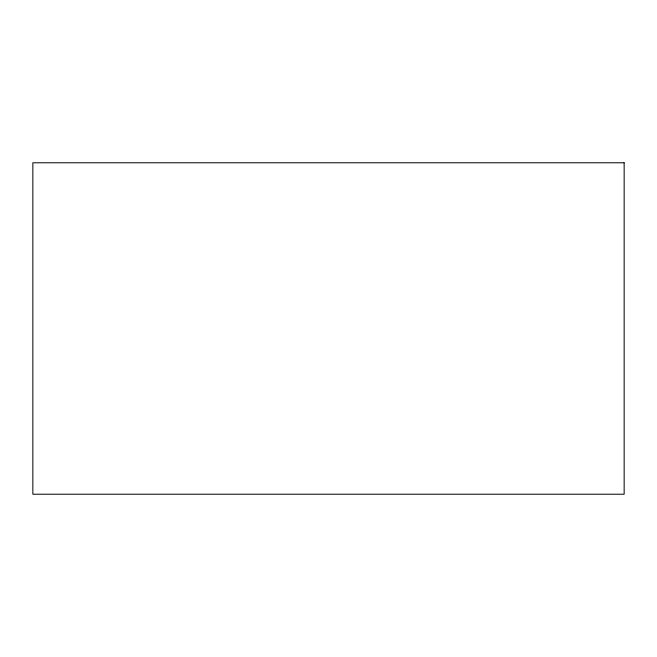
<?xml version="1.0" encoding="UTF-8"?>
<svg xmlns="http://www.w3.org/2000/svg" width="657" height="657" viewBox="0 0 657 657"><rect width="100%" height="100%" fill="white"/><g stroke="black" fill="none" stroke-linecap="round" stroke-linejoin="round"><path stroke-width="0.99" d="M624.15 162.78L32.85 162.78L32.85 494.22L624.15 494.22L624.15 162.78"/></g></svg>
